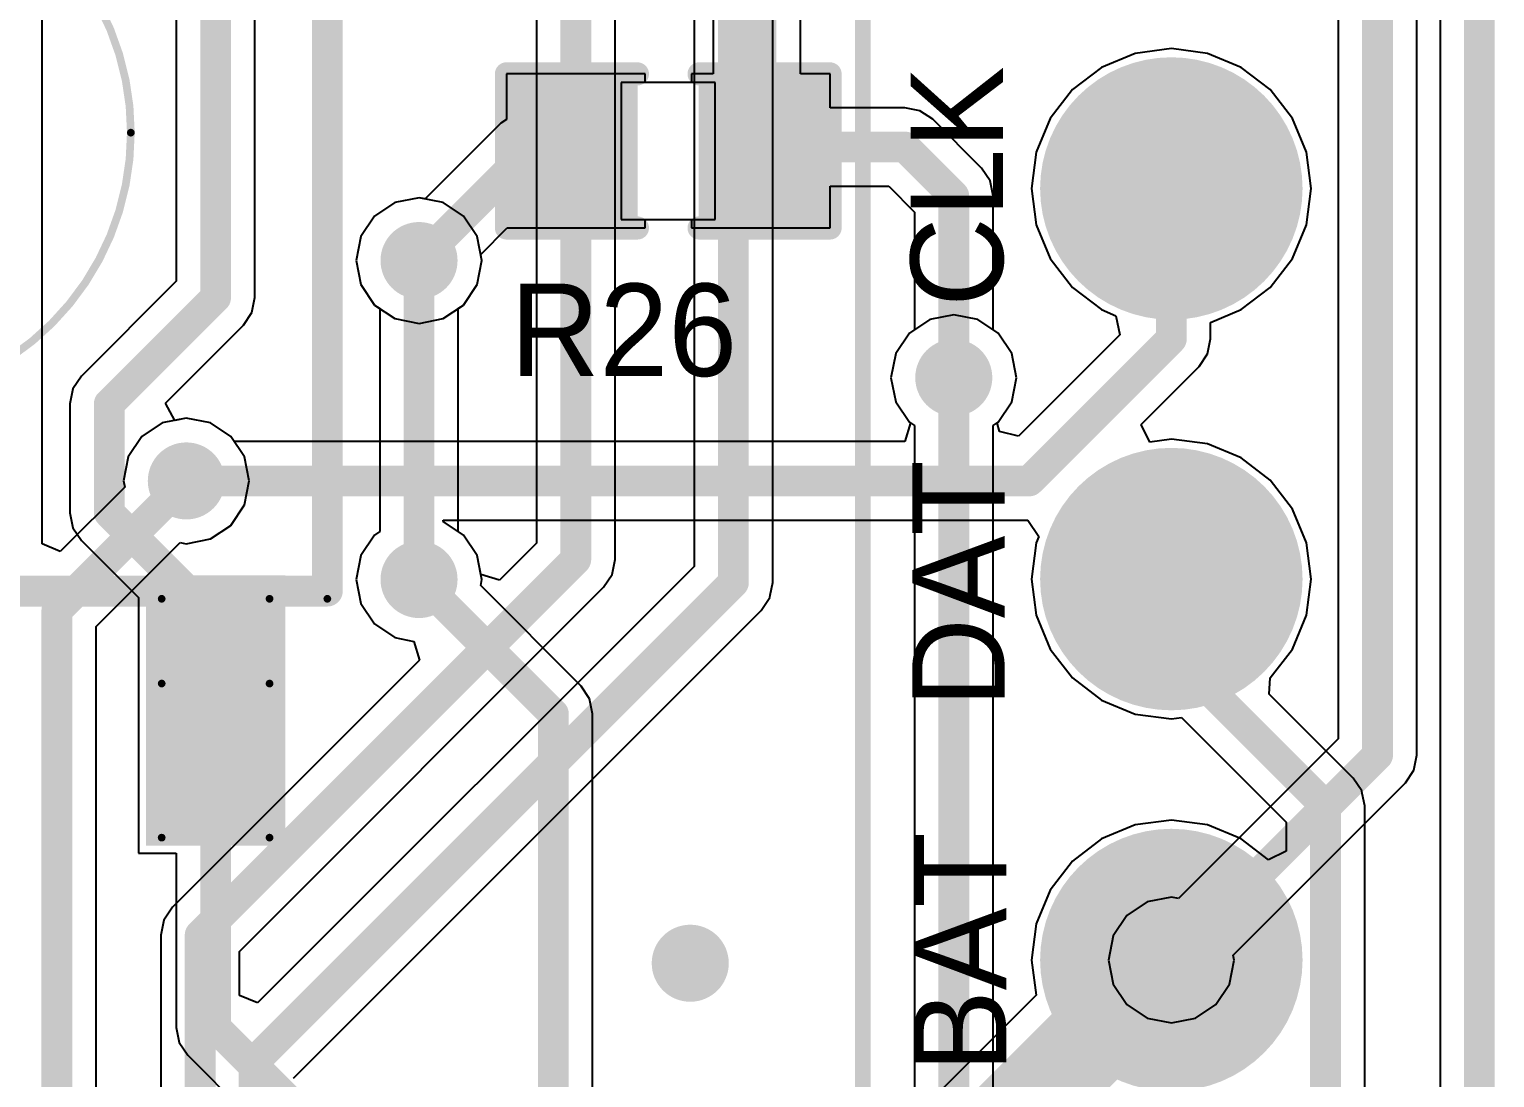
# Model space of a CAD drawing. Extents: x 10.58 to 11.54, y 9.91 to 15.27.
# Drawn here: x 11.1647 to 11.5391, y 12.9315 to 13.1994 of the extents above; entities that cross this region are included whole.
import ezdxf

# ---------------------------------------------------------------- set-up
doc = ezdxf.new("R2010")
doc.units = 0
doc.layers.get('0').update_dxf_attribs({"linetype": 'CONTINUOUS'})
for name, color, linetype in [('BOTTOMLAYER', 5, 'CONTINUOUS'), ('KEEPOUTLAYER', 6, 'CONTINUOUS'), ('MULTILAYER', 9, 'CONTINUOUS'), ('TOPLAYER', 1, 'CONTINUOUS'), ('TOPOVERLAY', 2, 'CONTINUOUS'), ('TOPPASTE', 8, 'CONTINUOUS'), ('TOPSOLDER', 216, 'CONTINUOUS'), ('VIAHOLELAYER', 16, 'CONTINUOUS')]:
    doc.layers.add(name, color=color, linetype=linetype)

# ---------------------------------------------------------------- blocks, each defined once
blk = doc.blocks.new('TP_1_5_9')
at = {"layer": 'TOPLAYER', "const_width": 0.029528}
blk.add_lwpolyline([(-0.014764, 0, 1), (0.014764, 0, 1)], format="xyb", close=True, dxfattribs=at)
at = {"layer": 'TOPPASTE', "const_width": 0.029528}
blk.add_lwpolyline([(-0.014764, 0, 1), (0.014764, 0, 1)], format="xyb", close=True, dxfattribs=at)
at = {"layer": 'TOPSOLDER', "const_width": 0.033528}
blk.add_lwpolyline([(-0.016764, 0, 1), (0.016764, 0, 1)], format="xyb", close=True, dxfattribs=at)
blk = doc.blocks.new('SWITCH_4P_SMT_10')
at = {"layer": 'TOPLAYER'}
for points in [[(-0.061024, -0.042323), (0, -0.042323), (-0.061024, -0.014764), (0, -0.014764)], [(0.23622, -0.042323), (0.297244, -0.042323), (0.23622, -0.014764), (0.297244, -0.014764)], [(-0.061024, -0.223425), (0, -0.223425), (-0.061024, -0.195866), (0, -0.195866)], [(0.23622, -0.223425), (0.297244, -0.223425), (0.23622, -0.195866), (0.297244, -0.195866)]]:
    blk.add_solid(points, dxfattribs=at)
at = {"layer": 'TOPOVERLAY', "const_width": 0.003937}
for points in [[(-0.001969, 0, 1), (0.001969, 0, 1)], [(-0.001969, 0, 1), (0.001969, 0, 1)], [(0.234252, 0, 1), (0.238189, 0, 1)], [(0.234252, 0, 1), (0.238189, 0, 1)], [(-0.001969, -0.23622, 1), (0.001969, -0.23622, 1)], [(-0.001969, -0.23622, 1), (0.001969, -0.23622, 1)], [(0.234252, -0.23622, 1), (0.238189, -0.23622, 1)], [(0.234252, -0.23622, 1), (0.238189, -0.23622, 1)]]:
    blk.add_lwpolyline(points, format="xyb", close=True, dxfattribs=at)
at = {"layer": 'TOPOVERLAY', "const_width": 0.007874}
for points in [[(0, -0.23622), (0, 0)], [(0.23622, 0), (0, 0)], [(0.23622, -0.23622), (0.23622, 0)], [(0.23622, -0.23622), (0, -0.23622)]]:
    blk.add_lwpolyline(points, dxfattribs=at)
at = {"layer": 'TOPPASTE'}
for points in [[(-0.061024, -0.042323), (0, -0.042323), (-0.061024, -0.014764), (0, -0.014764)], [(0.23622, -0.042323), (0.297244, -0.042323), (0.23622, -0.014764), (0.297244, -0.014764)], [(-0.061024, -0.223425), (0, -0.223425), (-0.061024, -0.195866), (0, -0.195866)], [(0.23622, -0.223425), (0.297244, -0.223425), (0.23622, -0.195866), (0.297244, -0.195866)]]:
    blk.add_solid(points, dxfattribs=at)
at = {"layer": 'TOPSOLDER'}
for points in [[(-0.065024, -0.046323), (0.004, -0.046323), (-0.065024, -0.010764), (0.004, -0.010764)], [(0.23222, -0.046323), (0.301244, -0.046323), (0.23222, -0.010764), (0.301244, -0.010764)], [(-0.065024, -0.227425), (0.004, -0.227425), (-0.065024, -0.191866), (0.004, -0.191866)], [(0.23222, -0.227425), (0.301244, -0.227425), (0.23222, -0.191866), (0.301244, -0.191866)]]:
    blk.add_solid(points, dxfattribs=at)
blk = doc.blocks.new('R_0402_11')
at = {"layer": 'TOPLAYER'}
for p, q in [((0.017, 0.0175), (-0.007, 0.0175)), ((-0.007, 0.0175), (-0.007, -0.0175)), ((0.017, -0.0175), (0.017, 0.0175)), ((-0.007, -0.0175), (0.017, -0.0175))]:
    blk.add_line(p, q, dxfattribs=at)
for points in [[(-0.006811, -0.01378), (-0.006811, 0.01378), (-0.030433, -0.01378), (-0.030433, 0.01378)], [(0.040433, -0.01378), (0.040433, 0.01378), (0.016811, -0.01378), (0.016811, 0.01378)]]:
    blk.add_solid(points, dxfattribs=at)
at = {"layer": 'TOPOVERLAY', "const_width": 0.005906}
for points in [[(-0.002874, 0.019685), (-0.036339, 0.019685)], [(-0.036339, 0.019685), (-0.036339, -0.019685)], [(0.046339, 0.019685), (0.012874, 0.019685)], [(0.046339, 0.019685), (0.046339, -0.019685)], [(-0.002874, -0.019685), (-0.036339, -0.019685)], [(0.046339, -0.019685), (0.012874, -0.019685)]]:
    blk.add_lwpolyline(points, dxfattribs=at)
at = {"layer": 'TOPOVERLAY', "const_width": 0.002953}
for points in [[(-0.037815, 0.019685, 1), (-0.034862, 0.019685, 1)], [(-0.037815, 0.019685, 1), (-0.034862, 0.019685, 1)], [(-0.00435, 0.019685, 1), (-0.001398, 0.019685, 1)], [(0.011398, 0.019685, 1), (0.01435, 0.019685, 1)], [(0.044862, 0.019685, 1), (0.047815, 0.019685, 1)], [(0.044862, 0.019685, 1), (0.047815, 0.019685, 1)], [(-0.037815, -0.019685, 1), (-0.034862, -0.019685, 1)], [(-0.037815, -0.019685, 1), (-0.034862, -0.019685, 1)], [(-0.00435, -0.019685, 1), (-0.001398, -0.019685, 1)], [(0.011398, -0.019685, 1), (0.01435, -0.019685, 1)], [(0.044862, -0.019685, 1), (0.047815, -0.019685, 1)], [(0.044862, -0.019685, 1), (0.047815, -0.019685, 1)]]:
    blk.add_lwpolyline(points, format="xyb", close=True, dxfattribs=at)
at = {"layer": 'TOPPASTE'}
for points in [[(-0.006811, -0.01378), (-0.006811, 0.01378), (-0.030433, -0.01378), (-0.030433, 0.01378)], [(0.040433, -0.01378), (0.040433, 0.01378), (0.016811, -0.01378), (0.016811, 0.01378)]]:
    blk.add_solid(points, dxfattribs=at)
at = {"layer": 'TOPSOLDER'}
for points in [[(-0.002811, -0.01778), (-0.002811, 0.01778), (-0.034433, -0.01778), (-0.034433, 0.01778)], [(0.044433, -0.01778), (0.044433, 0.01778), (0.012811, -0.01778), (0.012811, 0.01778)]]:
    blk.add_solid(points, dxfattribs=at)
blk = doc.blocks.new('TP_1_5_39')
at = {"layer": 'TOPLAYER', "const_width": 0.029528}
blk.add_lwpolyline([(-0.014764, 0, 1), (0.014764, 0, 1)], format="xyb", close=True, dxfattribs=at)
at = {"layer": 'TOPPASTE', "const_width": 0.029528}
blk.add_lwpolyline([(-0.014764, 0, 1), (0.014764, 0, 1)], format="xyb", close=True, dxfattribs=at)
at = {"layer": 'TOPSOLDER', "const_width": 0.033528}
blk.add_lwpolyline([(-0.016764, 0, 1), (0.016764, 0, 1)], format="xyb", close=True, dxfattribs=at)
blk = doc.blocks.new('TP_1_5_63')
at = {"layer": 'TOPLAYER', "const_width": 0.029528}
blk.add_lwpolyline([(-0.014764, 0, 1), (0.014764, 0, 1)], format="xyb", close=True, dxfattribs=at)
at = {"layer": 'TOPPASTE', "const_width": 0.029528}
blk.add_lwpolyline([(-0.014764, 0, 1), (0.014764, 0, 1)], format="xyb", close=True, dxfattribs=at)
at = {"layer": 'TOPSOLDER', "const_width": 0.033528}
blk.add_lwpolyline([(-0.016764, 0, 1), (0.016764, 0, 1)], format="xyb", close=True, dxfattribs=at)

msp = doc.modelspace()

# ---------------------------------------------------------------- linework, layer by layer
at = {"layer": 'BOTTOMLAYER'}
for p, q in [((11.499111, 14.639472), (11.499111, 13.018068)), ((11.519182, 13.013912), (11.519182, 14.635931)), ((11.525096, 14.637282), (11.525096, 12.651505)), ((11.168, 13.0679), (11.168, 13.883567)), ((11.294277, 13.80966), (11.294277, 13.068068)), ((11.314348, 13.063912), (11.314348, 13.80966)), ((11.334544, 13.573724), (11.334544, 13.062163)), ((11.354615, 13.058006), (11.354615, 13.573724)), ((11.264264, 13.156346), (11.25812, 13.155124)), ((11.270409, 13.155124), (11.264264, 13.156346)), ((11.252911, 13.151643), (11.24943, 13.146434)), ((11.25812, 13.155124), (11.252911, 13.151643)), ((11.275618, 13.151643), (11.270409, 13.155124)), ((11.279099, 13.146434), (11.275618, 13.151643)), ((11.24943, 13.146434), (11.248208, 13.14029)), ((11.280321, 13.14029), (11.279099, 13.146434)), ((11.248208, 13.14029), (11.24943, 13.134145)), ((11.279099, 13.134145), (11.280321, 13.14029)), ((11.24943, 13.134145), (11.252911, 13.128936)), ((11.275618, 13.128936), (11.279099, 13.134145)), ((11.252911, 13.128936), (11.254229, 13.128055)), ((11.254229, 13.128055), (11.254229, 13.071028)), ((11.2743, 13.128055), (11.275618, 13.128936)), ((11.2743, 13.071028), (11.2743, 13.128055)), ((11.400878, 13.126425), (11.394734, 13.125203)), ((11.407023, 13.125203), (11.400878, 13.126425)), ((11.389525, 13.121722), (11.386044, 13.116513)), ((11.394734, 13.125203), (11.389525, 13.121722)), ((11.412232, 13.121722), (11.407023, 13.125203)), ((11.415713, 13.116513), (11.412232, 13.121722)), ((11.386044, 13.116513), (11.384822, 13.110368)), ((11.416935, 13.110368), (11.415713, 13.116513)), ((11.384822, 13.110368), (11.386044, 13.104224)), ((11.415713, 13.104224), (11.416935, 13.110368)), ((11.386044, 13.104224), (11.389525, 13.099015)), ((11.412232, 13.099015), (11.415713, 13.104224)), ((11.204816, 13.100047), (11.198671, 13.098825)), ((11.21096, 13.098825), (11.204816, 13.100047)), ((11.198671, 13.098825), (11.193462, 13.095344)), ((11.216169, 13.095344), (11.21096, 13.098825)), ((11.389525, 13.099015), (11.390843, 13.098134)), ((11.390843, 13.098134), (11.390843, 12.842288)), ((11.410914, 13.098134), (11.412232, 13.099015)), ((11.410914, 12.842288), (11.410914, 13.098134)), ((11.193462, 13.095344), (11.189981, 13.090135)), ((11.21965, 13.090135), (11.216169, 13.095344)), ((11.189981, 13.090135), (11.188759, 13.08399)), ((11.220872, 13.08399), (11.21965, 13.090135)), ((11.189068, 13.082435), (11.17262, 13.065987)), ((11.188759, 13.08399), (11.189068, 13.082435)), ((11.21965, 13.077846), (11.220872, 13.08399)), ((11.216169, 13.072637), (11.21965, 13.077846)), ((11.21096, 13.069156), (11.216169, 13.072637)), ((11.252911, 13.070147), (11.24943, 13.064938)), ((11.254229, 13.071028), (11.252911, 13.070147)), ((11.275618, 13.070147), (11.2743, 13.071028)), ((11.279099, 13.064938), (11.275618, 13.070147)), ((11.17262, 13.065987), (11.168, 13.0679)), ((11.18178, 13.046763), (11.20326, 13.068243)), ((11.20326, 13.068243), (11.204816, 13.067934)), ((11.204816, 13.067934), (11.21096, 13.069156)), ((11.294277, 13.068068), (11.284848, 13.058639)), ((11.334544, 13.062163), (11.223014, 12.950632)), ((11.24943, 13.064938), (11.248208, 13.058794)), ((11.280063, 13.06009), (11.279099, 13.064938)), ((11.313584, 13.060071), (11.314348, 13.063912)), ((11.248208, 13.058794), (11.24943, 13.052649)), ((11.284848, 13.058639), (11.280063, 13.06009)), ((11.311409, 13.056816), (11.313584, 13.060071)), ((11.353977, 13.054803), (11.354615, 13.058006)), ((11.218394, 12.963801), (11.311409, 13.056816)), ((11.353851, 13.054166), (11.353977, 13.054803)), ((11.232174, 12.931408), (11.351675, 13.05091)), ((11.24943, 13.052649), (11.252911, 13.04744)), ((11.351675, 13.05091), (11.353851, 13.054166)), ((11.18178, 12.908006), (11.18178, 13.046763)), ((11.252911, 13.04744), (11.25812, 13.043959)), ((11.25812, 13.043959), (11.262968, 13.042995)), ((11.262968, 13.042995), (11.264419, 13.03821)), ((11.264419, 13.03821), (11.201263, 12.975054)), ((11.499111, 13.018068), (11.458315, 12.977272)), ((11.518418, 13.010071), (11.519182, 13.013912)), ((11.516242, 13.006816), (11.518418, 13.010071)), ((11.472266, 12.962839), (11.516242, 13.006816)), ((11.450314, 12.976419), (11.445105, 12.972938)), ((11.456459, 12.977641), (11.450314, 12.976419)), ((11.458315, 12.977272), (11.456459, 12.977641)), ((11.201263, 12.975054), (11.199087, 12.971798)), ((11.445105, 12.972938), (11.441624, 12.967729)), ((11.199087, 12.971798), (11.198324, 12.967958)), ((11.198324, 12.967958), (11.198324, 12.846415)), ((11.441624, 12.967729), (11.440402, 12.961585)), ((11.218394, 12.952546), (11.218394, 12.963801)), ((11.440402, 12.961585), (11.441624, 12.95544)), ((11.471293, 12.95544), (11.472515, 12.961585)), ((11.472515, 12.961585), (11.472266, 12.962839)), ((11.441624, 12.95544), (11.445105, 12.950231)), ((11.467813, 12.950231), (11.471293, 12.95544)), ((11.223014, 12.950632), (11.218394, 12.952546)), ((11.445105, 12.950231), (11.450314, 12.946751)), ((11.462603, 12.946751), (11.467813, 12.950231)), ((11.450314, 12.946751), (11.456459, 12.945528)), ((11.456459, 12.945528), (11.462603, 12.946751))]:
    msp.add_line(p, q, dxfattribs=at)
at = {"layer": 'BOTTOMLAYER', "const_width": 0.007874}
for points in [[(11.509146, 13.013912), (11.509146, 14.651707)], [(11.304313, 13.063912), (11.304313, 13.821895)], [(11.344579, 13.058006), (11.344579, 13.585959)], [(11.264264, 13.058794), (11.264264, 13.14029)], [(11.400878, 12.830053), (11.400878, 13.110368)], [(11.171745, 13.050919), (11.204816, 13.08399)], [(11.208359, 12.967958), (11.304313, 13.063912)], [(11.222138, 12.935565), (11.344579, 13.058006)], [(11.171745, 12.908006), (11.171745, 13.050919)], [(11.456819, 12.961585), (11.509146, 13.013912)], [(11.208359, 12.842258), (11.208359, 12.967958)], [(11.456459, 12.961585), (11.456819, 12.961585)], [(11.222138, 12.79348), (11.222138, 12.935565)]]:
    msp.add_lwpolyline(points, dxfattribs=at)
at = {"layer": 'BOTTOMLAYER'}
for points, const_width in [([(11.259343, 13.14029, 1), (11.269186, 13.14029, 1)], 0.009843), ([(11.262296, 13.14029, 1), (11.266233, 13.14029, 1)], 0.003937), ([(11.395957, 13.110368, 1), (11.4058, 13.110368, 1)], 0.009843), ([(11.39891, 13.110368, 1), (11.402847, 13.110368, 1)], 0.003937), ([(11.199894, 13.08399, 1), (11.209737, 13.08399, 1)], 0.009843), ([(11.202847, 13.08399, 1), (11.206784, 13.08399, 1)], 0.003937), ([(11.259343, 13.058794, 1), (11.269186, 13.058794, 1)], 0.009843), ([(11.302344, 13.063912, 1), (11.306281, 13.063912, 1)], 0.003937), ([(11.302344, 13.063912, 1), (11.306281, 13.063912, 1)], 0.003937), ([(11.262296, 13.058794, 1), (11.266233, 13.058794, 1)], 0.003937), ([(11.342611, 13.058006, 1), (11.346548, 13.058006, 1)], 0.003937), ([(11.342611, 13.058006, 1), (11.346548, 13.058006, 1)], 0.003937), ([(11.169776, 13.050919, 1), (11.173713, 13.050919, 1)], 0.003937), ([(11.169776, 13.050919, 1), (11.173713, 13.050919, 1)], 0.003937), ([(11.507178, 13.013912, 1), (11.511115, 13.013912, 1)], 0.003937), ([(11.507178, 13.013912, 1), (11.511115, 13.013912, 1)], 0.003937), ([(11.20639, 12.967958, 1), (11.210327, 12.967958, 1)], 0.003937), ([(11.20639, 12.967958, 1), (11.210327, 12.967958, 1)], 0.003937), ([(11.328634, 12.960762, 1), (11.338477, 12.960762, 1)], 0.009843), ([(11.451538, 12.961585, 1), (11.46138, 12.961585, 1)], 0.009843), ([(11.45449, 12.961585, 1), (11.458427, 12.961585, 1)], 0.003937), ([(11.454851, 12.961585, 1), (11.458788, 12.961585, 1)], 0.003937), ([(11.454851, 12.961585, 1), (11.458788, 12.961585, 1)], 0.003937), ([(11.22017, 12.935565, 1), (11.224107, 12.935565, 1)], 0.003937), ([(11.22017, 12.935565, 1), (11.224107, 12.935565, 1)], 0.003937)]:
    msp.add_lwpolyline(points, format="xyb", close=True, dxfattribs=dict(at, const_width=const_width))
at = {"layer": 'KEEPOUTLAYER', "const_width": 0.007874}
msp.add_lwpolyline([(11.535131, 12.641469), (11.535131, 15.102101)], dxfattribs=at)
at = {"layer": 'MULTILAYER', "const_width": 0.009843}
for points in [[(11.259343, 13.14029, 1), (11.269186, 13.14029, 1)], [(11.395957, 13.110368, 1), (11.4058, 13.110368, 1)], [(11.199894, 13.08399, 1), (11.209737, 13.08399, 1)], [(11.259343, 13.058794, 1), (11.269186, 13.058794, 1)], [(11.328634, 12.960762, 1), (11.338477, 12.960762, 1)], [(11.451538, 12.961585, 1), (11.46138, 12.961585, 1)]]:
    msp.add_lwpolyline(points, format="xyb", close=True, dxfattribs=at)
at = {"layer": 'TOPLAYER'}
for p, q in [((11.525096, 14.637282), (11.525096, 12.651505)), ((11.202261, 13.286155), (11.202261, 13.134998)), ((11.222331, 13.130841), (11.222331, 13.286155)), ((11.339443, 13.2176), (11.339443, 13.187986)), ((11.361681, 13.187986), (11.361681, 13.2176)), ((11.447209, 13.193221), (11.438589, 13.189651)), ((11.456459, 13.194439), (11.447209, 13.193221)), ((11.465709, 13.193221), (11.456459, 13.194439)), ((11.474328, 13.189651), (11.465709, 13.193221)), ((11.438589, 13.189651), (11.431188, 13.183972)), ((11.48173, 13.183972), (11.474328, 13.189651)), ((11.322029, 13.187986), (11.286596, 13.187986)), ((11.286596, 13.187986), (11.286596, 13.176343)), ((11.322029, 13.185801), (11.322029, 13.187986)), ((11.33384, 13.185801), (11.322029, 13.185801)), ((11.339443, 13.187986), (11.33384, 13.187986)), ((11.33384, 13.187986), (11.33384, 13.185801)), ((11.369273, 13.187986), (11.361681, 13.187986)), ((11.369273, 13.179331), (11.369273, 13.187986)), ((11.431188, 13.183972), (11.425508, 13.17657)), ((11.487409, 13.17657), (11.48173, 13.183972)), ((11.388408, 13.179331), (11.369273, 13.179331)), ((11.392248, 13.178567), (11.388408, 13.179331)), ((11.395504, 13.176391), (11.392248, 13.178567)), ((11.285179, 13.175397), (11.265819, 13.156037)), ((11.286596, 13.176343), (11.285179, 13.175397)), ((11.407975, 13.163921), (11.395504, 13.176391)), ((11.425508, 13.17657), (11.421938, 13.16795)), ((11.49098, 13.16795), (11.487409, 13.17657)), ((11.421938, 13.16795), (11.42072, 13.158701)), ((11.492197, 13.158701), (11.49098, 13.16795)), ((11.41015, 13.160665), (11.407975, 13.163921)), ((11.369273, 13.148616), (11.369273, 13.15926)), ((11.369273, 13.15926), (11.384251, 13.15926)), ((11.384251, 13.15926), (11.390843, 13.152668)), ((11.410914, 13.156825), (11.41015, 13.160665)), ((11.264264, 13.156346), (11.25812, 13.155124)), ((11.265819, 13.156037), (11.264264, 13.156346)), ((11.410914, 13.122603), (11.410914, 13.156825)), ((11.42072, 13.158701), (11.421938, 13.149451)), ((11.49098, 13.149451), (11.492197, 13.158701)), ((11.252911, 13.151643), (11.24943, 13.146434)), ((11.25812, 13.155124), (11.252911, 13.151643)), ((11.390843, 13.152668), (11.390843, 13.122603)), ((11.280012, 13.141845), (11.286782, 13.148616)), ((11.286782, 13.148616), (11.322029, 13.148616)), ((11.322029, 13.148616), (11.322029, 13.150801)), ((11.322029, 13.150801), (11.33384, 13.150801)), ((11.33384, 13.150801), (11.33384, 13.148616)), ((11.33384, 13.148616), (11.369273, 13.148616)), ((11.421938, 13.149451), (11.425508, 13.140831)), ((11.487409, 13.140831), (11.49098, 13.149451)), ((11.24943, 13.146434), (11.248208, 13.14029)), ((11.280321, 13.14029), (11.280012, 13.141845)), ((11.425508, 13.140831), (11.431188, 13.13343)), ((11.48173, 13.13343), (11.487409, 13.140831)), ((11.248208, 13.14029), (11.24943, 13.134145)), ((11.279099, 13.134145), (11.280321, 13.14029)), ((11.202261, 13.134998), (11.178035, 13.110771)), ((11.24943, 13.134145), (11.252911, 13.128936)), ((11.275618, 13.128936), (11.279099, 13.134145)), ((11.431188, 13.13343), (11.438589, 13.12775)), ((11.474328, 13.12775), (11.48173, 13.13343)), ((11.221568, 13.127001), (11.222331, 13.130841)), ((11.222331, 13.130841), (11.222332, 13.130841)), ((11.222332, 13.130841), (11.222331, 13.130841)), ((11.222331, 13.130841), (11.222331, 13.130841)), ((11.219392, 13.123745), (11.221568, 13.127001)), ((11.252911, 13.128936), (11.25812, 13.125455)), ((11.25812, 13.125455), (11.264264, 13.124233)), ((11.264264, 13.124233), (11.270409, 13.125455)), ((11.270409, 13.125455), (11.275618, 13.128936)), ((11.438589, 13.12775), (11.442315, 13.126207)), ((11.442315, 13.126207), (11.44329, 13.121303)), ((11.466494, 13.124505), (11.474328, 13.12775)), ((11.199519, 13.103872), (11.219392, 13.123745)), ((11.389525, 13.121722), (11.386044, 13.116513)), ((11.390843, 13.122603), (11.389525, 13.121722)), ((11.412232, 13.121722), (11.410914, 13.122603)), ((11.415713, 13.116513), (11.412232, 13.121722)), ((11.466494, 13.120279), (11.466494, 13.124505)), ((11.44329, 13.121303), (11.41743, 13.095443)), ((11.46573, 13.116439), (11.466494, 13.120279)), ((11.466494, 13.120279), (11.466494, 13.120279)), ((11.466494, 13.120279), (11.466494, 13.120279)), ((11.466494, 13.120279), (11.466494, 13.120279)), ((11.386044, 13.116513), (11.384822, 13.110368)), ((11.416935, 13.110368), (11.415713, 13.116513)), ((11.463555, 13.113183), (11.46573, 13.116439)), ((11.178035, 13.110771), (11.175859, 13.107516)), ((11.384822, 13.110368), (11.386044, 13.104224)), ((11.415713, 13.104224), (11.416935, 13.110368)), ((11.448785, 13.098414), (11.463555, 13.113183)), ((11.175859, 13.107516), (11.175095, 13.103676)), ((11.175095, 13.103676), (11.175095, 13.103675)), ((11.175095, 13.103675), (11.175095, 13.103675)), ((11.175095, 13.103675), (11.175095, 13.103675)), ((11.175095, 13.103675), (11.175095, 13.103675)), ((11.175095, 13.103675), (11.175095, 13.075837)), ((11.201876, 13.099462), (11.199519, 13.103872)), ((11.386044, 13.104224), (11.389525, 13.099015)), ((11.412232, 13.099015), (11.415713, 13.104224)), ((11.204816, 13.100047), (11.201876, 13.099462)), ((11.21096, 13.098825), (11.204816, 13.100047)), ((11.216169, 13.095344), (11.21096, 13.098825)), ((11.38983, 13.09881), (11.388379, 13.094026)), ((11.389525, 13.099015), (11.38983, 13.09881)), ((11.411927, 13.09881), (11.412232, 13.099015)), ((11.41258, 13.096657), (11.411927, 13.09881)), ((11.41743, 13.095443), (11.41258, 13.096657)), ((11.450997, 13.093929), (11.448785, 13.098414)), ((11.21705, 13.094026), (11.216169, 13.095344)), ((11.388379, 13.094026), (11.21705, 13.094026)), ((11.456459, 13.094648), (11.450997, 13.093929)), ((11.465709, 13.093431), (11.456459, 13.094648)), ((11.474328, 13.08986), (11.465709, 13.093431)), ((11.48173, 13.084181), (11.474328, 13.08986)), ((11.487409, 13.076779), (11.48173, 13.084181)), ((11.49098, 13.06816), (11.487409, 13.076779)), ((11.175095, 13.075837), (11.175859, 13.071996)), ((11.270409, 13.073628), (11.270441, 13.073955)), ((11.275618, 13.070147), (11.270409, 13.073628)), ((11.270409, 13.073628), (11.270409, 13.073628)), ((11.270409, 13.073628), (11.270409, 13.073628)), ((11.270409, 13.073628), (11.270409, 13.073628)), ((11.270441, 13.073955), (11.419838, 13.073955)), ((11.419838, 13.073955), (11.422616, 13.069798)), ((11.175859, 13.071996), (11.178035, 13.068741)), ((11.279099, 13.064938), (11.275618, 13.070147)), ((11.422616, 13.069798), (11.421938, 13.06816)), ((11.178035, 13.068741), (11.192611, 13.054164)), ((11.421938, 13.06816), (11.42072, 13.05891)), ((11.492197, 13.05891), (11.49098, 13.06816)), ((11.280321, 13.058794), (11.279099, 13.064938)), ((11.280012, 13.057238), (11.280321, 13.058794)), ((11.42072, 13.05891), (11.421938, 13.04966)), ((11.49098, 13.04966), (11.492197, 13.05891)), ((11.305677, 13.031573), (11.280012, 13.057238)), ((11.192611, 13.054164), (11.192611, 12.988911)), ((11.421938, 13.04966), (11.425508, 13.04104)), ((11.487409, 13.04104), (11.49098, 13.04966)), ((11.425508, 13.04104), (11.431188, 13.033639)), ((11.48173, 13.033639), (11.487409, 13.04104)), ((11.431188, 13.033639), (11.438589, 13.027959)), ((11.48146, 13.029516), (11.48173, 13.033639)), ((11.307852, 13.028317), (11.305677, 13.031573)), ((11.308616, 13.024477), (11.307852, 13.028317)), ((11.502925, 13.008051), (11.48146, 13.029516)), ((11.308616, 12.924986), (11.308616, 13.024477)), ((11.438589, 13.027959), (11.447209, 13.024389)), ((11.447209, 13.024389), (11.456459, 13.023171)), ((11.456459, 13.023171), (11.459076, 13.023516)), ((11.459076, 13.023516), (11.485794, 12.996798)), ((11.5051, 13.004795), (11.502925, 13.008051)), ((11.505227, 13.004158), (11.5051, 13.004795)), ((11.505864, 13.000955), (11.505227, 13.004158)), ((11.505864, 12.925004), (11.505864, 13.000955)), ((11.447209, 12.996106), (11.438589, 12.992535)), ((11.456459, 12.997324), (11.447209, 12.996106)), ((11.465709, 12.996106), (11.456459, 12.997324)), ((11.474328, 12.992535), (11.465709, 12.996106)), ((11.485794, 12.996798), (11.485794, 12.98939)), ((11.438589, 12.992535), (11.431188, 12.986856)), ((11.481309, 12.987179), (11.474328, 12.992535)), ((11.192611, 12.988911), (11.202261, 12.988911)), ((11.202261, 12.988911), (11.202261, 12.944341)), ((11.431188, 12.986856), (11.425508, 12.979454)), ((11.485794, 12.98939), (11.481309, 12.987179)), ((11.425508, 12.979454), (11.421938, 12.970835)), ((11.421938, 12.970835), (11.42072, 12.961585)), ((11.42072, 12.961585), (11.421906, 12.952578)), ((11.421906, 12.952578), (11.392899, 12.923571)), ((11.202261, 12.944341), (11.202261, 12.944341)), ((11.202261, 12.944341), (11.202261, 12.944341)), ((11.202261, 12.944341), (11.203025, 12.940501)), ((11.203025, 12.940501), (11.2052, 12.937245)), ((11.2052, 12.937245), (11.23362, 12.908825))]:
    msp.add_line(p, q, dxfattribs=at)
for points, const_width in [([(11.212296, 13.130841), (11.212296, 13.322572)], 0.007874), ([(11.350562, 13.169296), (11.350562, 13.236301)], 0.01), ([(11.350562, 13.169296), (11.351557, 13.168301)], 0.01), ([(11.264264, 13.14029), (11.292275, 13.168301)], 0.007874), ([(11.292275, 13.168301), (11.304313, 13.168301)], 0.007874), ([(11.350562, 13.169296), (11.388408, 13.169296)], 0.007874), ([(11.388408, 13.169296), (11.400878, 13.156825)], 0.007874), ([(11.400878, 13.110368), (11.400878, 13.156825)], 0.007874), ([(11.456459, 13.120279), (11.456459, 13.158701)], 0.007874), ([(11.18513, 13.103675), (11.212296, 13.130841)], 0.007874), ([(11.42017, 13.08399), (11.456459, 13.120279)], 0.007874), ([(11.18513, 13.075837), (11.18513, 13.103675)], 0.007874), ([(11.204816, 13.08399), (11.42017, 13.08399)], 0.007874), ([(11.18513, 13.075837), (11.212296, 13.048671)], 0.007874), ([(11.264264, 13.058794), (11.298581, 13.024477)], 0.007874), ([(11.456459, 13.040325), (11.456459, 13.05891)], 0.007874), ([(11.212296, 13.025328), (11.212296, 13.048671)], 0.007874), ([(11.456459, 13.040325), (11.495829, 13.000955)], 0.007874), ([(11.212296, 12.944341), (11.212296, 13.025328)], 0.007874), ([(11.298581, 12.905301), (11.298581, 13.024477)], 0.007874), ([(11.495829, 12.925004), (11.495829, 13.000955)], 0.007874), ([(11.400381, 12.905507), (11.456459, 12.961585)], 0.023622), ([(11.212296, 12.944341), (11.251337, 12.905301)], 0.007874)]:
    msp.add_lwpolyline(points, dxfattribs=dict(at, const_width=const_width))
for points, const_width in [([(11.348062, 13.169296, 1), (11.353062, 13.169296, 1)], 0.005), ([(11.348062, 13.169296, 1), (11.353062, 13.169296, 1)], 0.005), ([(11.290307, 13.168301, 1), (11.294244, 13.168301, 1)], 0.003937), ([(11.290307, 13.168301, 1), (11.294244, 13.168301, 1)], 0.003937), ([(11.302344, 13.168301, 1), (11.306281, 13.168301, 1)], 0.003937), ([(11.349057, 13.168301, 1), (11.354057, 13.168301, 1)], 0.005), ([(11.348593, 13.169296, 1), (11.35253, 13.169296, 1)], 0.003937), ([(11.386439, 13.169296, 1), (11.390377, 13.169296, 1)], 0.003937), ([(11.386439, 13.169296, 1), (11.390377, 13.169296, 1)], 0.003937), ([(11.39891, 13.156825, 1), (11.402847, 13.156825, 1)], 0.003937), ([(11.39891, 13.156825, 1), (11.402847, 13.156825, 1)], 0.003937), ([(11.45449, 13.158701, 1), (11.458427, 13.158701, 1)], 0.003937), ([(11.259343, 13.14029, 1), (11.269186, 13.14029, 1)], 0.009843), ([(11.262296, 13.14029, 1), (11.266233, 13.14029, 1)], 0.003937), ([(11.210328, 13.130841, 1), (11.214265, 13.130841, 1)], 0.003937), ([(11.210328, 13.130841, 1), (11.214265, 13.130841, 1)], 0.003937), ([(11.45449, 13.120279, 1), (11.458427, 13.120279, 1)], 0.003937), ([(11.45449, 13.120279, 1), (11.458427, 13.120279, 1)], 0.003937), ([(11.395957, 13.110368, 1), (11.4058, 13.110368, 1)], 0.009843), ([(11.39891, 13.110368, 1), (11.402847, 13.110368, 1)], 0.003937), ([(11.183162, 13.103675, 1), (11.187099, 13.103675, 1)], 0.003937), ([(11.183162, 13.103675, 1), (11.187099, 13.103675, 1)], 0.003937), ([(11.199894, 13.08399, 1), (11.209737, 13.08399, 1)], 0.009843), ([(11.202847, 13.08399, 1), (11.206784, 13.08399, 1)], 0.003937), ([(11.418201, 13.08399, 1), (11.422138, 13.08399, 1)], 0.003937), ([(11.418201, 13.08399, 1), (11.422138, 13.08399, 1)], 0.003937), ([(11.183162, 13.075837, 1), (11.187099, 13.075837, 1)], 0.003937), ([(11.183162, 13.075837, 1), (11.187099, 13.075837, 1)], 0.003937), ([(11.259343, 13.058794, 1), (11.269186, 13.058794, 1)], 0.009843), ([(11.262296, 13.058794, 1), (11.266233, 13.058794, 1)], 0.003937), ([(11.45449, 13.05891, 1), (11.458427, 13.05891, 1)], 0.003937), ([(11.210328, 13.048671, 1), (11.214265, 13.048671, 1)], 0.003937), ([(11.210328, 13.048671, 1), (11.214265, 13.048671, 1)], 0.003937), ([(11.45449, 13.040325, 1), (11.458427, 13.040325, 1)], 0.003937), ([(11.45449, 13.040325, 1), (11.458427, 13.040325, 1)], 0.003937), ([(11.210328, 13.025328, 1), (11.214265, 13.025328, 1)], 0.003937), ([(11.210328, 13.025328, 1), (11.214265, 13.025328, 1)], 0.003937), ([(11.296612, 13.024477, 1), (11.300549, 13.024477, 1)], 0.003937), ([(11.296612, 13.024477, 1), (11.300549, 13.024477, 1)], 0.003937), ([(11.49386, 13.000955, 1), (11.497797, 13.000955, 1)], 0.003937), ([(11.49386, 13.000955, 1), (11.497797, 13.000955, 1)], 0.003937), ([(11.450553, 12.961585, 1), (11.462364, 12.961585, 1)], 0.011811), ([(11.328634, 12.960762, 1), (11.338477, 12.960762, 1)], 0.009843), ([(11.451538, 12.961585, 1), (11.46138, 12.961585, 1)], 0.009843), ([(11.210328, 12.944341, 1), (11.214265, 12.944341, 1)], 0.003937), ([(11.210328, 12.944341, 1), (11.214265, 12.944341, 1)], 0.003937)]:
    msp.add_lwpolyline(points, format="xyb", close=True, dxfattribs=dict(at, const_width=const_width))
at = {"layer": 'TOPOVERLAY'}
for points, const_width in [([(11.37765, 12.306825), (11.37765, 13.448557)], 0.003937), ([(11.240839, 13.053871), (11.240839, 13.29206)], 0.001969), ([(11.00265, 13.053871), (11.240839, 13.053871)], 0.001969), ([(11.198517, 12.992847), (11.198517, 13.053871)], 0.001969), ([(11.226076, 12.992847), (11.226076, 13.053871)], 0.001969), ([(11.198517, 13.032218), (11.226076, 13.032218)], 0.001969), ([(11.198517, 12.992847), (11.226076, 12.992847)], 0.001969)]:
    msp.add_lwpolyline(points, dxfattribs=dict(at, const_width=const_width))
for points, const_width in [([(11.190643, 13.172966, 1), (11.052847, 13.172966, 1)], 0.001969), ([(11.19015, 13.172966, 1), (11.191135, 13.172966, 1)], 0.000984), ([(11.198025, 13.053871, 1), (11.199009, 13.053871, 1)], 0.000984), ([(11.225584, 13.053871, 1), (11.226568, 13.053871, 1)], 0.000984), ([(11.240347, 13.053871, 1), (11.241331, 13.053871, 1)], 0.000984), ([(11.240347, 13.053871, 1), (11.241331, 13.053871, 1)], 0.000984), ([(11.198025, 13.032218, 1), (11.199009, 13.032218, 1)], 0.000984), ([(11.225584, 13.032218, 1), (11.226568, 13.032218, 1)], 0.000984), ([(11.198025, 12.992847, 1), (11.199009, 12.992847, 1)], 0.000984), ([(11.198025, 12.992847, 1), (11.199009, 12.992847, 1)], 0.000984), ([(11.225584, 12.992847, 1), (11.226568, 12.992847, 1)], 0.000984), ([(11.225584, 12.992847, 1), (11.226568, 12.992847, 1)], 0.000984)]:
    msp.add_lwpolyline(points, format="xyb", close=True, dxfattribs=dict(at, const_width=const_width))
at = {"layer": 'VIAHOLELAYER', "const_width": 0.005906}
for points in [[(11.261312, 13.14029, 1), (11.267217, 13.14029, 1)], [(11.397926, 13.110368, 1), (11.403831, 13.110368, 1)], [(11.201863, 13.08399, 1), (11.207768, 13.08399, 1)], [(11.261312, 13.058794, 1), (11.267217, 13.058794, 1)], [(11.330603, 12.960762, 1), (11.336508, 12.960762, 1)], [(11.453506, 12.961585, 1), (11.459411, 12.961585, 1)]]:
    msp.add_lwpolyline(points, format="xyb", close=True, dxfattribs=at)

# ---------------------------------------------------------------- block references
for name, p, rotation in [('SWITCH_4P_SMT_10', (11.240839, 13.29206), 270), ('R_0402_11', (11.332935, 13.168301), 180), ('TP_1_5_9', (11.456459, 13.158701), 90), ('TP_1_5_63', (11.456459, 13.05891), 90), ('TP_1_5_39', (11.456459, 12.961585), 90)]:
    msp.add_blockref(name, p, dxfattribs=dict(rotation=rotation))

# ---------------------------------------------------------------- texts
at = {"layer": 'TOPOVERLAY'}
for s, rotation, p in [('CLK', 90, (11.413477, 13.128479)), ('R26', 360, (11.287574, 13.11078)), ('DAT', 90, (11.413871, 13.026116)), ('BAT', 90, (11.414264, 12.932809))]:
    msp.add_text(s, height=0.023622, rotation=rotation, dxfattribs=at).set_placement(p)

doc.saveas('drawing.dxf')
